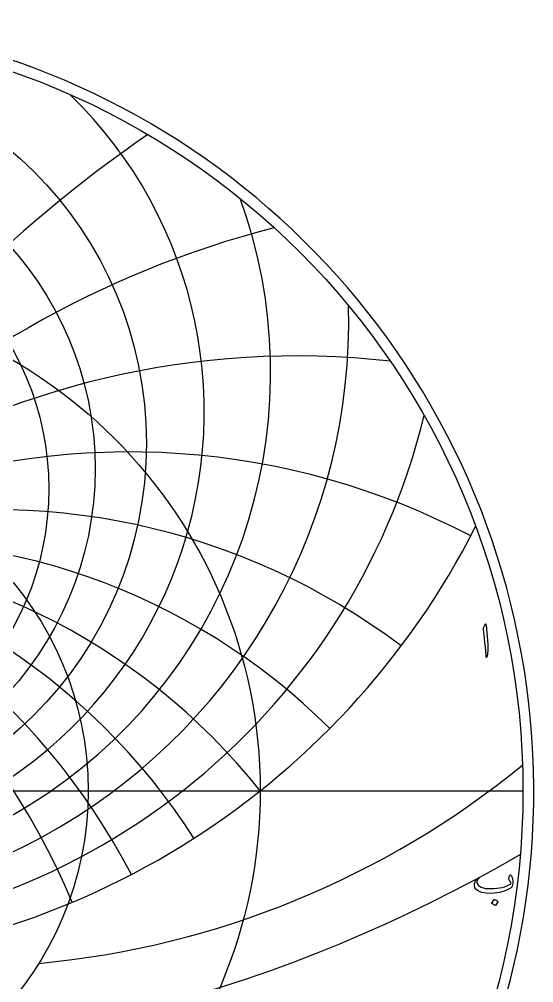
# Model space of a CAD drawing. Header units: millimetres. Extents: x -62 to 62, y -62 to 63.
# Drawn here: x 20.5 to 61.6, y -15.3 to 61.6 of the extents above; entities that cross this region are included whole.
import ezdxf

# ---------------------------------------------------------------- set-up
doc = ezdxf.new("R2010")
doc.units = ezdxf.units.MM
for name, color, linetype in [('CUT_OUTER', 1, 'Continuous'), ('ENGRAVE', 7, 'Continuous'), ('ENGRAVE_FINE', 8, 'Continuous'), ('TEXT', 5, 'Continuous')]:
    doc.layers.add(name, color=color, linetype=linetype)

msp = doc.modelspace()

# ---------------------------------------------------------------- linework, layer by layer
at = {"layer": 'CUT_OUTER'}
msp.add_arc((-0.0002, -0.0002), 61.6124, 137.460696, 87.802279, dxfattribs=at)
at = {"layer": 'ENGRAVE'}
msp.add_lwpolyline([(-60.75, 0), (60.75, 0)], dxfattribs=at)
for centre, radius in [((0, 0), 60.75), ((0, 27.7247), 30.6799), ((0, 25.7138), 26.5815), ((0, 24.0944), 22.8794), ((0, 0), 39.7663), ((0, 0), 26.0306)]:
    msp.add_circle(centre, radius, dxfattribs=at)
for centre, radius, start, end in [((0, 30.237), 35.2959, 134.190083, 45.809917), ((0, 33.4089), 40.5998, 160.039645, 19.960355), ((0, 37.4765), 46.8402, 178.497173, 1.502827), ((0, 42.8055), 54.3963, 193.671755, 346.328245), ((0, 49.9931), 63.8801, 206.896553, 333.103447), ((0, -31.6315), 50.8125, 38.5, 141.5), ((0, -31.6315), 50.8125, 38.5, 141.5), ((15.4272, 57.575), 71.6536, 275.336661, 309.201177)]:
    msp.add_arc(centre, radius, start, end, dxfattribs=at)
at = {"layer": 'ENGRAVE_FINE'}
for centre, radius, start, end in [((88.0099, -31.6315), 101.6251, 124.258618, 169.308565), ((88.0099, -31.6315), 101.6251, 124.258618, 169.308565), ((60.556, -31.6315), 79.0503, 104.408403, 165.512627), ((60.556, -31.6315), 79.0503, 104.408403, 165.512627), ((42.6368, -31.6315), 66.3311, 83.487524, 161.502056), ((42.6368, -31.6315), 66.3311, 83.487524, 161.502056), ((-29.3366, -31.6315), 58.6733, 22.798279, 117.663934), ((-29.3366, -31.6315), 58.6733, 22.798279, 117.663934), ((29.3366, -31.6315), 58.6733, 62.336066, 157.201721), ((29.3366, -31.6315), 58.6733, 62.336066, 157.201721), ((-18.4943, -31.6315), 54.0736, 27.481076, 126.986234), ((-18.4943, -31.6315), 54.0736, 27.481076, 126.986234), ((18.4943, -31.6315), 54.0736, 53.013766, 152.518924), ((18.4943, -31.6315), 54.0736, 53.013766, 152.518924), ((-8.9596, -31.6315), 51.5964, 32.663988, 134.807896), ((-8.9596, -31.6315), 51.5964, 32.663988, 134.807896), ((8.9596, -31.6315), 51.5964, 45.192104, 147.336012), ((8.9596, -31.6315), 51.5964, 45.192104, 147.336012), ((0, 99.2717), 120.6389, 239.880424, 300.119576)]:
    msp.add_arc(centre, radius, start, end, dxfattribs=at)
at = {"layer": 'TEXT'}
for points in [[(57.6998, 13.2164), (57.7365, 13.2873), (57.7659, 13.3122), (57.7882, 13.2912), (57.8033, 13.2241), (57.8915, 12.2852), (57.9439, 11.7089), (57.9556, 11.2486), (57.9267, 10.9041), (57.857, 10.6756), (57.8443, 10.657), (57.833, 10.6469), (57.8232, 10.6455), (57.8148, 10.6526), (57.8081, 10.6639), (57.8033, 10.6785), (57.8004, 10.6965), (57.7995, 10.7178), (57.7995, 10.8838), (57.7918, 11.0598), (57.7765, 11.2459), (57.7535, 11.4421), (57.7485, 11.4933), (57.7334, 11.6318), (57.7082, 11.8574), (57.673, 12.1702), (57.5887, 12.8639), (57.5868, 12.9007), (57.5887, 12.9348), (57.5945, 12.9659), (57.604, 12.9942)], [(59.7809, -6.7291), (59.8066, -6.7615), (59.8302, -6.7971), (59.8517, -6.8362), (59.871, -6.8786), (59.8881, -6.9241), (59.903, -6.9725), (59.9159, -7.0237), (59.9265, -7.0779), (59.9404, -7.1866), (59.9438, -7.2944), (59.9366, -7.4012), (59.9189, -7.5071), (59.892, -7.6014), (59.8575, -7.6776), (59.8154, -7.7356), (59.7656, -7.7753), (59.6075, -7.8589), (59.4398, -7.9334), (59.2626, -7.9988), (59.0758, -8.0551), (58.8794, -8.1018), (58.6734, -8.1384), (58.4578, -8.165), (58.2327, -8.1815), (57.8106, -8.1772), (57.4643, -8.1183), (57.1936, -8.0048), (56.9987, -7.8366), (56.9187, -7.7051), (56.8818, -7.5636), (56.888, -7.412), (56.9374, -7.2503), (56.954, -7.2155), (56.9733, -7.1799), (56.9952, -7.1436), (57.0198, -7.1066), (57.0469, -7.0689), (57.0768, -7.0304), (57.1092, -6.9913), (57.1443, -6.9514), (57.156, -6.9401), (57.1683, -6.9332), (57.1809, -6.9306), (57.1941, -6.9322), (57.203, -6.9356), (57.2104, -6.9418), (57.2164, -6.9509), (57.2209, -6.9629), (57.2231, -6.9741), (57.2219, -6.9849), (57.2174, -6.9952), (57.2095, -7.005), (57.1766, -7.0441), (57.1472, -7.0846), (57.1211, -7.1265), (57.0983, -7.1698), (57.0827, -7.2113), (57.0744, -7.2513), (57.0732, -7.2898), (57.0792, -7.327), (57.1989, -7.5437), (57.4241, -7.6958), (57.7546, -7.7832), (58.1905, -7.806), (58.4301, -7.7968), (58.6585, -7.7768), (58.8756, -7.746), (59.0815, -7.7044), (59.2764, -7.6521), (59.4604, -7.589), (59.6337, -7.5151), (59.7962, -7.4304), (59.7804, -7.3514), (59.7445, -7.2637), (59.6884, -7.1674), (59.6123, -7.0625), (59.6099, -7.0525), (59.6104, -7.0338), (59.6137, -7.0065), (59.6199, -6.9706), (59.6216, -6.967), (59.6228, -6.9638), (59.6235, -6.9612), (59.6238, -6.9591), (59.6362, -6.9102), (59.6544, -6.8556), (59.6784, -6.7952), (59.7081, -6.7291), (59.7213, -6.709), (59.7378, -6.7023), (59.7577, -6.709), (59.7809, -6.7291)], [(58.4434, -8.6797), (58.4482, -8.6749), (58.4549, -8.6721), (58.4636, -8.6711), (58.4741, -8.6721), (58.5486, -8.7023), (58.6188, -8.7391), (58.6846, -8.7827), (58.7462, -8.833), (58.7522, -8.8407), (58.7548, -8.8484), (58.7541, -8.856), (58.75, -8.8637), (58.5699, -9.1549), (58.5632, -9.1619), (58.5546, -9.1636), (58.544, -9.16), (58.5316, -9.1511), (58.5208, -9.1434), (58.5038, -9.1319), (58.4806, -9.1166), (58.4511, -9.0975), (58.4149, -9.0745), (58.3716, -9.0476), (58.321, -9.017), (58.2633, -8.9825), (58.2557, -8.9767), (58.2518, -8.971), (58.2518, -8.9652), (58.2557, -8.9595)]]:
    msp.add_lwpolyline(points, close=True, dxfattribs=at)

doc.saveas('drawing.dxf')
